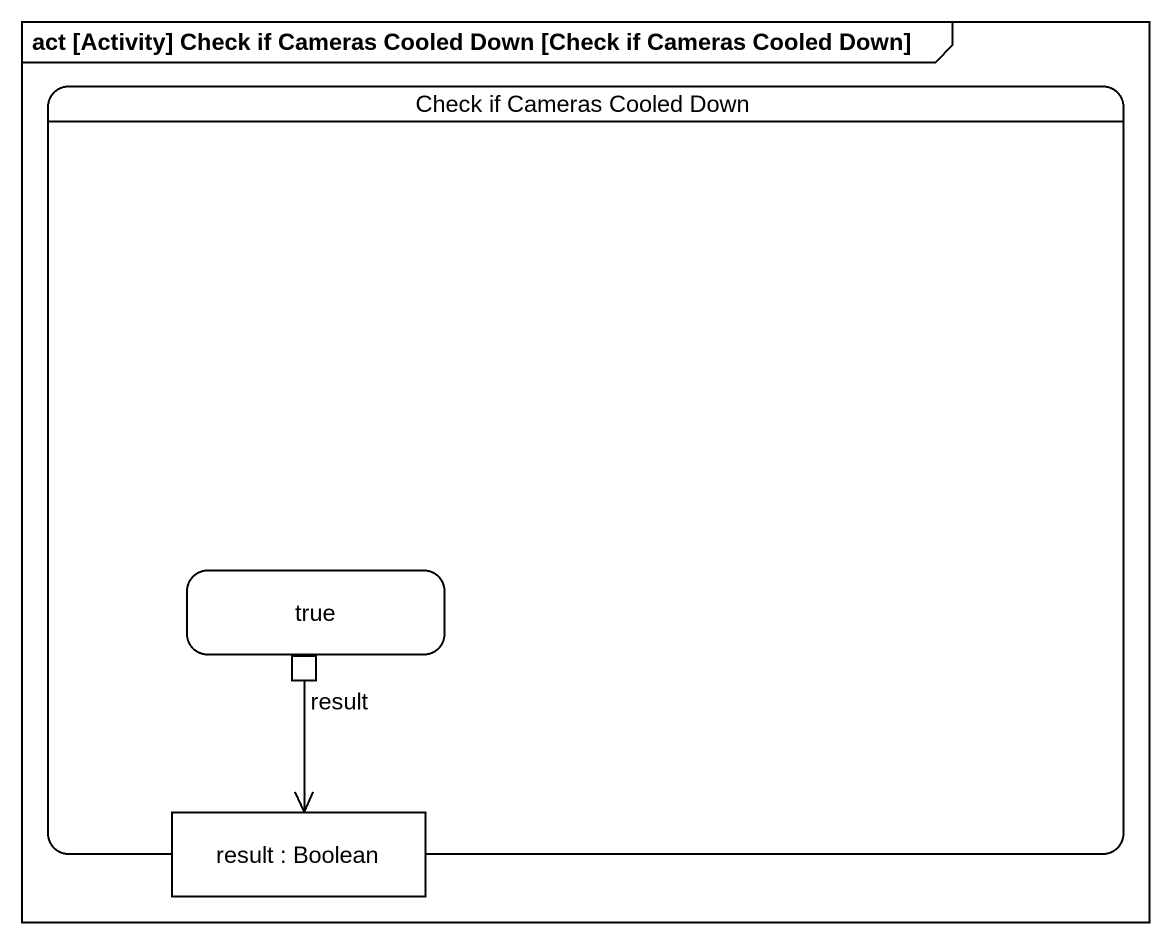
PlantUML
@startuml
mainframe act [Activity] Check if Cameras Cooled Down [Check if Cameras Cooled Down]
hide empty description
state "Check if Cameras Cooled Down" as Check_if_Cameras_Cooled_Down {
  state true {
    state result <<outputPin>>
  }
  state "result : Boolean" as result_2 <<object>>
}
result --> result_2
@enduml
